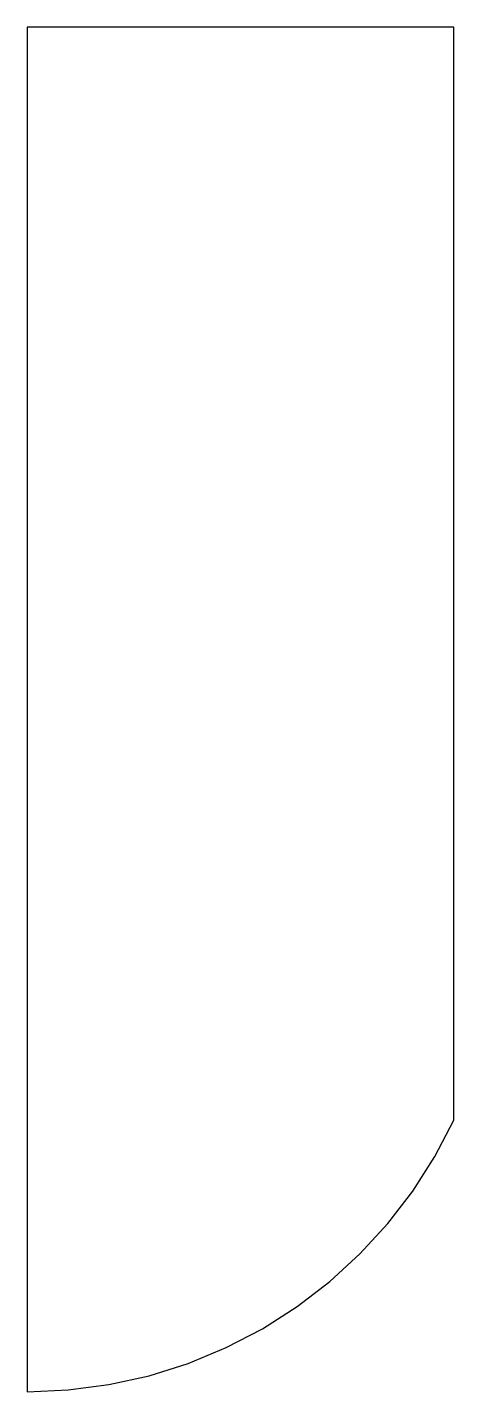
# Model space of a CAD drawing. Header units: metres. Extents: x 0 to 18.1, y 2 to 60.
import ezdxf

# ---------------------------------------------------------------- set-up
doc = ezdxf.new("R2010")
doc.units = ezdxf.units.M

msp = doc.modelspace()

# ---------------------------------------------------------------- linework, layer by layer
for p, q in [((0, 60), (0, 2)), ((18.126, 60), (0, 60)), ((18.126, 13.548), (18.126, 60)), ((17.321, 12), (18.126, 13.548)), ((16.383, 10.528), (17.321, 12)), ((15.321, 9.144), (16.383, 10.528)), ((14.142, 7.858), (15.321, 9.144)), ((12.856, 6.679), (14.142, 7.858)), ((11.472, 5.617), (12.856, 6.679)), ((10, 4.679), (11.472, 5.617)), ((8.452, 3.874), (10, 4.679)), ((6.84, 3.206), (8.452, 3.874)), ((5.176, 2.681), (6.84, 3.206)), ((3.473, 2.304), (5.176, 2.681)), ((0, 2), (1.743, 2.076)), ((1.743, 2.076), (3.473, 2.304))]:
    msp.add_line(p, q)

doc.saveas('drawing.dxf')
